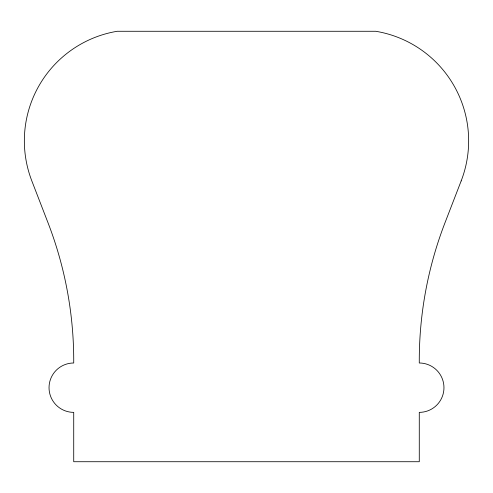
<?xml version="1.0" encoding="UTF-8"?>
<svg xmlns="http://www.w3.org/2000/svg" width="493" height="493" viewBox="0 0 493 493"><rect width="100%" height="100%" fill="white"/><g stroke="black" fill="none" stroke-linecap="round" stroke-linejoin="round"><path stroke-width="0.74" d="M461.177 180.9L445.025 222.682A382.821 382.821 0 0 0 419.278 362.996A24.681 24.681 0 0 1 443.965 387.677A24.681 24.681 0 0 1 419.278 412.364L419.278 461.725L73.722 461.725L73.722 412.364A24.681 24.681 0 0 1 49.035 387.677A24.681 24.681 0 0 1 73.722 362.996A382.821 382.821 0 0 0 47.975 222.682L31.823 180.9A111.073 111.073 0 0 1 117.254 31.275L375.746 31.275A111.073 111.073 0 0 1 461.177 180.9"/></g></svg>
